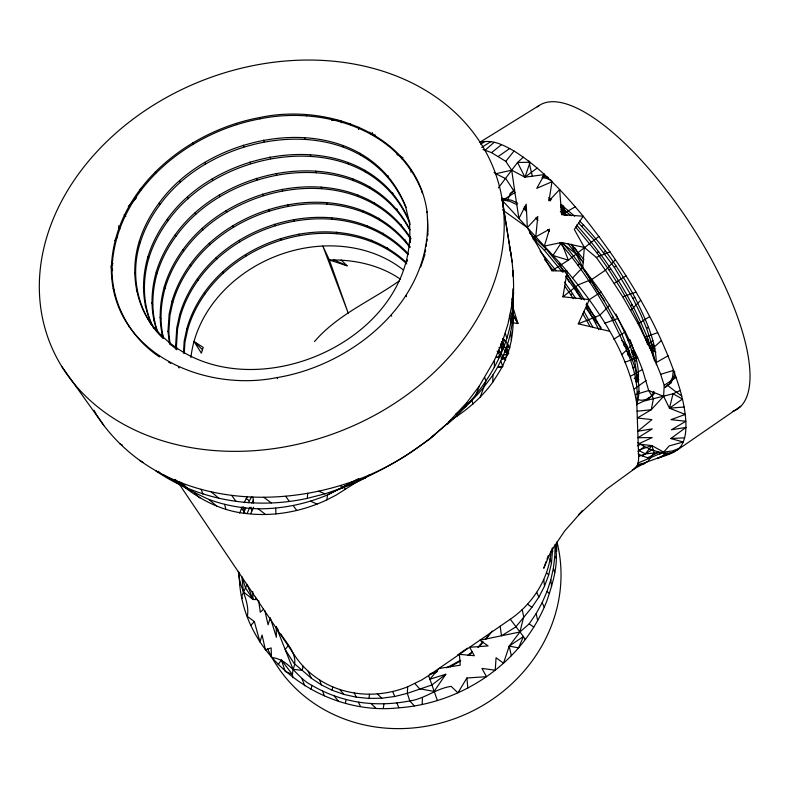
<?xml version="1.0" encoding="UTF-8"?>
<svg xmlns="http://www.w3.org/2000/svg" width="789" height="789" viewBox="0 0 789 789"><rect width="100%" height="100%" fill="white"/><g stroke="black" fill="none" stroke-linecap="round" stroke-linejoin="round"><path stroke-width="1.18" d="M62.065 366.915L103.793 425.429C175.681 518.984 320.156 513.619 410.852 452.403L428.891 439.631L446.643 424.137L447.501 424.196C477.562 397.528 502.652 363.423 510.67 323.382C514.458 300.343 514.586 276.544 510.838 253.476L501.903 197.881A238.367 188.393 -21.2 0 0 128.479 122.65A238.367 188.393 -21.2 0 0 184.961 446.475A238.367 188.393 -21.2 0 0 501.903 197.881L512.179 261.978M448.971 421.454C465.796 411.069 481.31 398.228 492.819 382.024L492.938 374.943C507.268 352.476 515.611 325.265 512.012 298.538M494.368 367.447L494.496 360.07L502.208 342.229L507.919 324.19L511.627 306.122L513.323 288.212M483.036 149.515L491.527 152.632L505.779 161.35L511.696 170.187L514.921 192.516L502.406 200.544L561.689 264.966C595.675 305.106 628.754 351.184 636.841 404.313L638.636 456.427C638.696 460.845 638.271 466.151 634.346 468.932L606.376 489.298L578.436 515L582.647 510.522M238.426 571.354C238.82 586.917 250.064 600.666 247.371 616.426L254.344 621.564L259.985 642.029L262.086 635.046L265.429 649.968L271.13 647.897L271.465 657.533C289.346 659.012 296.93 678.136 311.921 685.365C326.212 693.778 342.041 699.37 358.384 702.121C375.436 704.725 392.873 704.252 409.787 700.918C424.64 698.886 436.199 688.462 451.14 686.371L457.936 692.831L466.901 677.988L486.497 676.686L481.931 668.411L495.236 670.196L496.074 657.74L503.51 663.204L509.211 646.102L519.912 632.009L529.192 623.862L536.195 613.507L542.161 602.648L547.043 591.405L550.791 579.876L553.395 568.179L554.825 556.423L555.101 544.716C559.145 563.326 552.902 582.755 547.043 600.439C540.406 617.757 530.622 633.804 518.551 647.868C488.588 682.554 444.552 704.528 398.849 707.802C320.285 716.806 238.308 654.219 239.245 572.39M240.004 584.827L240.093 582.41M525.809 210.841L525.898 208.434L524.182 209.529M492.819 382.024C499.555 371.323 508.106 360.139 506.785 346.795M422.125 704.508L422.47 697.752M512.751 276.13L513.047 270.607M480.442 142.444C492.208 138.943 504.092 145.363 514.063 151.015C541.076 168.018 562.882 191.924 583.209 216.225L574.323 229.461L584.343 247.401L596.326 257.441L605.449 270.213L622.768 296.842L638.173 323.894L650.974 350.099L660.649 374.302L664.21 385.328L663.598 396.295L669.466 408.189L685.256 414.442C686.312 424.827 686.903 436.209 681.43 445.548C675.956 453.438 665.492 455.115 657.158 458.596L667.672 453.251L672.849 452.334M551.028 551.777C548.671 578.988 532.624 603.92 510.286 619.237L428.555 675.621L421.888 679.862L407.706 686.785L407.331 693.334L409.787 700.918L414.393 705.958M183.452 353.107L184.192 341.045L186.914 328.421A128.242 105.854 -21.7 0 1 204.371 292.551C248.081 230.782 348.452 208.316 406.394 262.51M184.261 353.196L184.922 342.347L187.634 329.743A128.045 105.765 -21.7 0 1 205.061 293.912C248.683 232.193 348.945 209.785 406.779 263.93M176.263 349.576L175.691 344.793L176.785 327.741L179.586 314.989A130.254 106.84 -21.6 0 1 197.408 278.754C243.337 213.947 351.371 192.23 408.446 253.999M176.874 349.714L176.45 346.124L177.535 329.082L180.336 316.359A130.047 106.742 -21.6 0 1 198.118 280.154C243.742 215.782 350.76 193.857 407.972 254.61M169.388 343.333L167.988 331.242L169.152 314.012L172.041 301.142A132.325 107.827 -21.5 0 1 190.228 264.532C238.268 197.181 356.569 174.497 410.142 246.908M170.168 344.694L168.767 332.613L169.931 315.403L172.801 302.552A132.118 107.728 -21.5 0 1 190.958 265.972C238.751 198.996 355.809 176.253 409.856 247.421M163.51 338.087C159.516 321.754 160.581 304.455 165.039 288.301A134.248 108.734 -21.5 0 1 183.581 251.356C233.593 181.381 359.34 159.378 410.694 239.146M636.338 382.418C638.025 358.137 626.121 335.374 615.913 314.081M163.067 337.85C158.52 321.222 159.743 303.39 164.25 286.851A134.475 108.833 -21.5 0 1 182.831 249.866C233.159 179.448 360.001 157.692 410.99 238.603M638.035 382.34C639.978 368.009 635.076 353.916 630.372 340.582M636.92 401.187C639.396 371.619 624 344.132 611.603 318.322C596.918 291.506 579.954 265.794 559.795 242.746M157.514 332.189C150.157 313.046 150.679 291.654 156.202 272.106A136.684 109.839 -21.4 0 1 175.197 234.737C227.025 161.942 363.64 140.028 409.895 229.589M157.997 332.524C150.916 313.716 151.666 292.758 157.021 273.605A136.458 109.74 -21.4 0 1 175.967 236.266C227.587 163.865 362.723 141.842 409.807 230.063M358.62 129.524L358.798 127.187M562.32 242.519C586.345 270.371 606.287 301.684 622.176 334.842C630.47 356.667 644.721 381.541 636.437 405.25M501.38 352.979L502.208 342.229M153.766 328.204C141.714 306.674 141.113 280.223 147.898 256.879A138.972 110.855 -21.3 0 1 167.317 219.115C221.492 142.799 369.291 122.403 409.747 222.429M152.938 326.577C142.631 305.55 142.247 280.687 148.746 258.427A138.736 110.746 -21.3 0 1 168.116 220.693C221.985 144.811 368.601 124.139 409.698 223.011M155.463 470.579C199.282 500.976 255.577 509.694 307.296 498.352L307.7 493.352M151.015 324.072L150.127 322.553C134.15 298.834 130.875 268.23 139.328 241.138A141.33 111.87 -21.2 0 1 159.171 202.98C214.332 126.171 364.015 104.582 405.428 205.791L405.871 207.477C364.548 106.397 215.062 127.857 159.999 204.617A141.093 111.772 -21.2 0 0 140.195 242.736C129.583 275.617 137.7 313.746 162.702 338.047M111.328 268.378C113.764 189.685 186.441 131.073 259.492 117.6C328.076 102.639 416.957 135.077 427.214 212.645L426.918 211.413C435.814 296.901 355.494 364.745 277.067 377.576C203.858 392.557 111.328 352.821 111.328 268.378L111.999 269.513C111.979 303.923 130.086 336.795 158.342 356.184M111.999 269.513C114.405 190.908 186.973 132.305 259.966 118.863C321.823 105.992 399.254 128.982 422.47 193.009L422.164 191.766M656.33 364.794C656.369 340.779 645.126 318.431 634.829 297.295C619.838 269.651 601.899 243.308 579.599 221.028M428.555 675.621L429.906 679.191L445.815 674.24L431.908 684.96L407.331 693.334L394.687 696.5L381.827 698.206L368.956 698.423L356.283 697.16L343.994 694.438L332.277 690.316L332.623 686.834C317.099 680.217 303.528 669.082 294.327 654.909L179.507 484.505M437.402 700.563L429.906 679.191L438.871 668.51L460.214 665.186L459.415 654.328L474.327 655.728L469.652 647.276L488.085 645.905L479.85 640.234L501.469 635.776L515.74 626.989L531.904 607.343L538.867 597.086L544.499 586.207L548.71 574.875L551.472 563.267L552.685 548.059M673.471 369.42L672.504 377.3L669.526 383.76L664.811 387.606L671.133 382.685L674.131 376.215L674.694 371.698M175.069 479.416C194.873 496.804 218.602 510.582 245.271 513.402C273.053 516.953 301.615 511.755 326.883 499.861L327.494 494.959L352.594 481.98M368.956 698.423L369.518 694.202C382.576 694.142 395.575 691.588 407.706 686.785M345.523 703.038L346.006 699.537M425.251 252.273L425.606 249.906M426.129 246.355L426.484 243.998M426.839 241.631L427.194 239.264M427.717 235.714L428.072 233.357M383.306 708.206L383.967 703.837M150.127 322.553C226.453 423.318 419.787 348.708 409.432 222.991L409.866 224.668L405.428 205.791M456.821 416.296L457.166 414.126M506.272 357.348C513.422 340.227 514.014 321.458 512.682 303.213M679.161 448.408L672.435 450.963L663.648 452.087L651.822 445.588L638.202 444.049L652.207 437.55L637.985 437.698L652.247 428.891L637.768 431.248L651.921 419.62L637.305 418.012L651.231 409.757L653.45 398.553L648.696 390.535L642.433 369.528L637.699 357.604L625.312 331.883L617.846 318.529L601.06 291.999L589.363 299.613L562.912 296.782L567.232 271.169L551.836 270.735L527.308 227.607L502.524 209.884M494.496 360.07L479.288 386.058L466.822 402.597L466.23 406.029L455.657 414.225M303.045 666.143L302.276 670.394L311.27 678.185L321.32 684.862L332.277 690.316M411 172.061L411.463 169.674M311.093 689.468L311.921 685.365M638.084 463.035L663.648 452.087L669.23 445.893L683.264 442.008L670.808 438.546L685.957 427.421L671.409 429.788L685.868 421.247L670.966 419.649L685.256 414.442L684.132 407.035L669.466 408.189L673.037 393.78L680.286 390.506C660.807 326.38 624.691 268.368 583.209 216.225L561.6 214.608L559.648 189.508L549.026 200.85L551.975 181.736L536.757 188.334L544.469 174.576L524.922 177.17L511.696 170.187L495.739 173.748L494.022 172.337M270.262 617.639L268.082 624.809L264.897 610.844M239.708 513.175L242.184 506.765M202.457 349.724L203.227 347.436L194.015 341.459L201.402 353.186A124.366 103.901 -21.9 0 1 202.457 349.724L194.015 341.459M480.264 397.025L485.837 381.491L484.831 377.527M420.724 266.958L424.896 254.63L424.6 253.437M523.314 157.139L517.535 162.465L524.922 177.17L530.109 162.258L517.535 162.465L498.382 187.91M243.515 513.244L245.764 507.978M546.175 561.403L543.759 568.277L551.156 550.998L564.687 530.948L582.706 510.513M546.984 559.105L548.197 555.673M475.866 394.973L479.288 386.058M507.682 199.962L510.227 193.68L514.536 189.774M250.774 513.531L253.585 507.219M247.164 584.373L241.947 595.547L242.154 598.259M247.065 513.59L249.817 507.258M638.281 399.688L641.457 400.319L647.513 399.234L652.01 395.536L653.844 391.324M647.513 399.234L653.617 394.451L654.545 392.34M543.177 176.006L544.173 173.827M609.433 331.232L578.288 323.796L589.363 299.613M248.259 502.78L251.721 496.764M244.117 502.583L247.421 496.459M251.839 503.116L253.496 500.068M572.814 277.787L582.765 267.303L584.343 247.401L561.452 242.489L552.961 255.488L568.366 260.183L598.94 236.384M485.521 639.524L492.198 631.121M485.373 639.06L490.748 632.63M445.815 674.24L434.118 691.43L419.561 688.767L414.925 683.59M278.073 664.713L281.377 659.979L292.394 674.467L292.887 677.702M113.005 263.585L110.983 266.396L112.61 270.676M492.938 374.943C483.47 387.991 473.114 401.128 460.017 410.635L471.842 400.279L473.015 403.929M288.232 645.481L285.194 649.564L293.064 669.319L292.394 674.467L285.224 671.439L281.377 659.979M114.799 240.556L117.63 236.838M632.374 469.81L647.907 461.397L654.189 452.738L651.822 445.588L645.392 453.872L638.636 456.427M505.779 161.35L514.063 151.015M466.822 402.597L446.643 424.137L428.891 439.631M478.065 647.079L482.937 641.733M478.223 647.542L483.085 642.197M250.951 625.213L254.344 621.564M128.341 206.314L136.477 197.871M615.459 259.68L605.449 270.213L592.016 279.316L578.386 284.77L562.912 296.782M314.525 341.548C337.376 314.722 370.909 300.925 399.165 280.973M609.719 305.156L599.818 315.265L578.288 323.796M630.756 310.393L640.678 300.313M621.653 354.725L631.959 344.98M650.974 350.099L661.399 340.503M514.428 190.317L510.227 193.68M263.546 609.246L260.281 612.205L258.684 600.616M485.274 150.068L494.2 142.276M467.64 655.511L472.374 651.675M468.745 655.195L472.532 652.138M457.679 654.939L467.473 648.154M163.964 475.126C178.561 483.894 193.344 492.415 208.927 499.457C224.717 505.285 241.375 508.284 258.171 508.787C281.949 508.984 305.57 504.102 327.494 494.959C340.976 486.961 357.368 484.13 369.814 474.593M491.527 152.632L501.548 144.643M435.39 434.147C407.44 456.959 375.347 474.653 341.785 487.681L340.444 485.472M637.985 451.525L644.514 446.525L647.305 447.915M524.922 177.17L537.171 168.077M634.386 388.869L646.112 380.554M675.157 451.367C662.592 456.446 650.008 460.815 637.206 465.549M669.466 408.189L682.475 399.047L680.286 390.506M480.767 144.279L484.781 141.468M498.382 156.4L509.704 148.519M677.258 450.055L740.703 406.325M652.01 395.536L653.617 394.451M669.526 383.76L671.133 382.685M511.302 655.748L509.211 646.102L523.462 636.526L525.237 639.593M637.571 392.439L639.228 391.324M636.812 375.702L638.607 374.509M635.826 380.949L637.522 379.815L634.277 378.444M664.21 385.328L676.212 377.31M632.748 354.034L634.583 352.811M654.219 358.167L651.053 341.874L652.878 340.661M632.906 367.901L634.612 366.767M628.143 340.7L629.997 339.467M651.053 341.874L646.605 328.471L648.45 327.257M627.61 352.663L629.326 351.529M647.739 344.655L646.27 340.286L647.976 339.152C631.289 297.256 606.751 258.496 576.572 225.023M630.894 354.872L629.08 353.492L627.433 354.577L636.526 361.49M326.883 499.861L336.37 494.959L359.577 480.166M611.603 318.322L613.349 317.178M646.27 340.286L639.268 323.549L630.539 305.885L632.275 304.741M595.951 318.194L590.872 311.655L589.265 312.71L601.09 327.652M598.802 329.703L595.478 323.125L597.362 321.892L586.414 303.065M646.605 328.471L640.52 313.884L632.965 298.518L634.829 297.295M564.707 286.082L570.782 294.741L572.548 293.597L575.723 298.587M589.945 282.284L591.701 281.14M575.625 227.025L596.849 252.707L609 269.887L610.745 268.763M578.495 290.589L567.952 275.578L566.058 276.801L576.601 291.812L578.495 290.589L584.432 299.938M578.564 223.031L592.835 238.584L614.306 267.303L616.179 266.08M497.139 351.075L498.461 353.147L500.118 352.062L505.67 360.109M614.296 283.389L625.983 275.785M603.763 252.401L605.636 251.188M577.795 265.025L579.55 263.891M596.849 252.707L598.595 251.573M533.867 239.59L544.371 250.31L546.254 249.097L567.952 275.578M581.848 226.256L583.712 225.062M659.762 454.168L661.793 452.866L667.672 453.251M574.648 216.186L562.873 206.195L561.028 207.369L571.147 215.762M613.832 339.191L625.312 331.883M638.173 323.894L649.603 316.616M517.673 203.187L511.676 200.317L504.181 198.789L502.524 199.844L509.99 201.382L516.982 204.745M481.704 147.405L490.847 141.645M479.475 142.533L538.976 105.618M638.114 453.922L642.108 455.855L651.822 449.947L661.793 452.866M498.875 355.652L500.926 354.419M505.039 351.943L508.116 350.089M551.836 270.735L568.366 260.183L561.452 242.489L544.331 246.099L549.538 229.224L535.78 236.808L537.782 216.442L527.308 227.607L526.224 204.193L518.925 218.504L514.921 192.516L505.848 178.699L495.739 173.748M460.549 660.285L446.535 667.859M450.134 666.932L460.727 660.738M353.265 481.694L342.653 487.78L325.048 493.825L307.296 498.352M355.395 480.471L358.581 478.647M561.6 214.608L575.309 206.807M630.559 376.274L642.433 369.528M656.231 362.526L668.096 355.79M635.066 467.512L641.062 464.366L644.909 463.567M642.108 455.855L647.641 457.788L658.608 452.205M636.841 404.313L644.051 401.059L673.037 393.78L682.475 399.047L684.132 407.035M637.413 445.815L640.698 444.385L644.514 446.525M596.326 257.441L610.035 251.77M430.39 673.707L437.402 671.508M429.394 674.427L436.445 672.406M625.016 362.2L637.699 357.604M604.749 323.243L617.846 318.529M622.768 296.842L635.944 292.117M644.938 337.179L657.691 332.652M651.822 445.588L638.419 450.292L645.392 453.872L663.648 452.087L664.23 455.154M635.648 394.51L648.696 390.535L663.598 396.295L651.231 409.757L637.078 411.217M660.649 374.302L673.767 370.347M500.976 355.888L496.518 357.19L498.816 357.772M503.204 355.247L508.767 353.62M365.376 478.144L355.277 480.452L341.785 487.681L344.182 487.296L345.464 489.427M501.843 199.272L504.181 198.789M503.155 366.214L498.48 367.112L502.021 367.289M647.079 398.524L649.1 398.159M498.895 347.732L503.727 347.466M506.153 347.338L509.773 347.14L506.676 342.909M670.808 438.546L684.645 437.806M252.756 591.602L252.993 599.502L245.606 588.032L241.868 576.69L243.476 591.947L252.993 599.502L257.421 599.462M369.518 694.202C356.894 694.152 344.28 691.706 332.623 686.834M331.538 120.204L340.818 120.618L341.39 122.768M501.942 357.871L505.621 358.098M637.601 463.962L641.062 464.366M673.303 377.093L675.532 377.428M542.447 176.43L548.108 177.298M541.935 177.643L546.452 178.353L551.669 180.582M511.548 302.562L517.909 323.559L513.294 322.829L512.732 317.622M370.889 134.15L375.525 135.195M647.641 457.788L650.669 458.34M509.211 646.102L518.551 647.868L523.462 636.526L510.286 619.237M524.182 207.112L526.253 207.625M523.403 208.513L525.464 209.036M501.114 358.364L505.719 359.537M341.114 259.926L347.081 265.785L329.378 259.995L322.829 246.04L348.255 313.203L329.378 259.995C354.182 259.433 379.736 264.926 400.368 279.178M318.687 491.182L325.048 493.825M120.036 444.039L122.246 444.966M648.233 448.379L651.822 449.947M333.648 259.739L347.081 265.785M548.473 197.783L551.55 199.173M548.7 199.864L550.742 200.791M310.619 501.163L317.07 504.102M396.877 154.565L403.011 157.731M168.639 362.19L170.72 363.354M655.925 352.15L653.036 350.503L654.683 349.399L651.921 347.367M139.545 460.401L142.967 462.413M637.749 442.58L640.698 444.385M635.066 377.458L638.912 379.834M635.47 379.657L637.394 380.85M561.018 204.972L562.873 206.195M524.429 207.201L526.302 208.483M523.659 208.927L526.47 210.86M529.192 623.862L533.818 627.087M527.525 604.187L531.904 607.343M647.305 343.974L650.077 346.006M649.357 347.781L652.118 349.823M246.217 498.451L249.255 500.709M263.792 497.326L271.367 502.948M632.719 356.253L636.358 359.015M258.171 508.787L265.617 514.517M561.452 242.489L576.157 254.038L582.765 267.303L601.06 291.999M124.051 214.795L125.885 216.285M170.01 344.014L176.401 349.231M211.097 491.764L219.174 498.52M535.406 218.03L538.019 220.279M208.927 499.457L216.768 506.173M547.043 591.405L549.499 593.535M529.468 232.903L546.254 249.097M645.136 337.87L648.775 341.065M650.59 342.653L654.229 345.848M645.796 340.237L649.426 343.432M651.25 345.02L654.88 348.215M631.141 349.961L635.638 353.995M629.652 350.947L623.645 344.99M631.456 352.565L635.944 356.598M626.486 351.154L629.08 353.492M181.953 483.036L187.595 488.322M194.449 492.819L199.854 497.908M377.27 693.906L381.827 698.206M158.254 471.27L160.009 472.946M371.077 703.561L375.594 707.881M179.478 481.744L185.119 487.158M561.176 209.45L567.301 215.466M560.328 211.403L563.819 214.845M546.481 572.676L548.71 574.875M547.566 229.491L549.292 231.226M621.752 340.542L627.649 346.608M339.595 689.458L343.994 694.438M571.266 244.146L583.939 259.65M567.833 243.574L583.505 262.717M544.371 250.31L562.439 272.146M540.14 251.168L555.989 270.588M544.597 259.502L553.493 270.785M334.063 695.849L338.303 700.967M503.126 338.422L506.055 342.061M554.825 556.423L556.413 558.415M231.68 495.374L236.098 501.488M241.04 507.534L245.271 513.402M285.687 496.281L289.346 501.4M293.252 505.581L296.753 510.493M604.699 301.171L596.366 289.336L584.383 269.799M586.02 304.732L590.872 311.655M586.483 308.755L588.564 311.724M564.451 282.048L572.548 293.597M503.066 338.481L505.779 342.357M507.13 344.29L509.832 348.166M508.56 352.88L501.331 341.874M504.349 349.921L507.741 354.833M498.461 353.147L502.623 359.182M96.948 415.408L103.793 425.429M502.031 341.548L504.684 345.602M270.627 618.793L276.397 637.275L276.199 626.841L278.201 629.938M280.864 634.06C287.689 644.879 299.228 655.58 293.064 669.319L302.276 670.394L294.129 663.5L285.194 649.564L276.199 626.841M500.473 343.856L503.698 348.916M498.796 349.991L500.118 352.062M581.848 298.794L566.857 274.03M576.601 291.812L581.227 299.1M570.782 294.741L573.327 298.735M614.306 267.303L632.965 298.518M609 269.887L620.351 287.807L630.539 305.885M505.986 347.653L508.57 351.756M128.597 325.906L129.268 327.011M113.221 288.557L113.902 289.681M158.628 355.878L159.27 356.953M178.422 366.934L179.044 368.009M136.398 290.086L137.296 291.634M145.206 305.333L146.073 306.832M153.727 320.078L154.555 321.527M161.962 334.349L162.781 335.749M586.503 307.414L595.478 323.125M565.821 276.12L569.392 282.363M583.978 311.586L593.101 327.553M582.824 313.795L590.133 326.577M134.564 272.481L135.452 274.039M143.332 287.896L144.2 289.415M151.823 302.818L152.652 304.278M160.029 317.257L160.838 318.677M167.988 331.242L168.767 332.613M175.691 344.793L176.45 346.124M93.98 410.191L96.357 414.363M118.853 227.518L119.504 228.682M139.328 241.138L140.195 242.736M147.898 256.879L148.746 258.427M156.202 272.106L157.021 273.605M164.25 286.851L165.039 288.301M172.041 301.142L172.801 302.552M179.586 314.989L180.336 316.359M186.914 328.421L187.634 329.743M517.909 323.559L513.057 314.288L512.022 305.895M140.156 189.094L140.777 190.297M559.302 263.674L563.514 271.958M597.362 321.892L601.238 329.565M159.171 202.98L159.999 204.617M167.317 219.115L168.116 220.693M175.197 234.737L175.967 236.266M182.831 249.866L183.581 251.356M190.228 264.532L190.958 265.972M197.408 278.754L198.118 280.154M204.371 292.551L205.061 293.912M575.112 247.993L581.345 260.439M575.566 253.19L571.591 244.649M155.255 171.844L155.847 173.057M354.251 693.008L356.283 697.16M358.384 702.121L360.356 706.155M179.705 180.78L180.494 182.437M187.466 197.151L188.226 198.759M194.972 213.01L195.711 214.569M202.25 228.376L202.97 229.885M209.312 243.268L210.002 244.738M216.147 257.717L216.827 259.137M222.794 271.741L223.445 273.122M372.152 132.444L373.148 134.564M277.067 377.576L277.57 378.651M542.161 602.648L544.252 607.264M536.717 592.352L538.867 597.086M308.124 671.192L311.27 678.185M192.477 142.967L193.029 144.2M204.815 162.376L205.554 164.063M212.133 178.965L212.852 180.592M219.224 195.031L219.914 196.609M226.088 210.604L226.768 212.133M232.755 225.703L233.406 227.193M239.215 240.349L239.846 241.789M245.487 254.571L246.099 255.971M118.567 225.812L119.869 228.997M301.931 678.688L304.791 685.828M243.19 145.156L243.87 146.862M249.876 161.982L250.537 163.639M256.356 178.275L256.997 179.882M262.638 194.074L263.26 195.623M268.733 209.391L269.335 210.89M274.641 224.244L275.223 225.703M280.381 238.663L280.943 240.083M392.695 691.519L394.687 696.5M396.906 702.96L398.849 707.802M236.266 123.4L236.759 124.652M247.578 585.458L252.993 599.502M201.126 489.279L202.96 494.111M534.183 236.542L536.658 243.091M531.441 234.234L533.502 239.688M263.556 140.087L264.207 141.803M269.927 157.001L270.558 158.668M276.101 173.383L276.702 174.99M282.077 189.261L282.669 190.82M287.877 204.657L288.449 206.176M293.508 219.589L294.06 221.058M298.972 234.086L299.504 235.517M259.492 117.6L259.966 118.863M500.818 361.106L502.544 365.79M462.462 651.428L462.679 652.02M565.023 215.496L561.748 204.41M322.671 691.105L324.328 695.849M319.614 679.99L321.32 684.862M304.524 137.592L305.106 139.318M310.264 154.614L310.827 156.291M315.827 171.105L316.379 172.732M321.222 187.092L321.754 188.66M326.449 202.586L326.962 204.104M331.518 217.616L332.021 219.086M336.439 232.193L336.933 233.633M647.976 339.152L654.643 361.194M306.211 114.632L306.625 115.904M391.295 315.107L391.64 316.251M553.395 568.179L554.716 572.518M550.111 558.799L551.472 563.267M342.87 145.472L343.393 147.208M348.048 162.524L348.551 164.201M353.058 179.034L353.551 180.651M357.91 195.021L358.393 196.599M362.624 210.525L363.088 212.054M367.191 225.555L367.635 227.035M371.619 240.142L372.053 241.572M505.315 333.224L506.824 338.244M359.971 153.214L360.474 154.94M364.903 170.237L365.386 171.913M369.676 186.717L370.149 188.334M374.302 202.674L374.755 204.243M378.779 218.139L379.223 219.667M383.119 233.14L383.553 234.609M387.34 247.687L387.754 249.117M350.03 123.409L350.405 124.682M406.197 295.5L406.522 296.664M224.54 504.398L225.92 509.299M369.637 132.118L369.992 133.39M407.144 259.64L407.588 261.277M562.695 214.046L560.762 204.637M563.524 205.89L565.023 211.452M388.01 175.641L388.474 177.347M392.547 192.516L392.991 194.173M396.936 208.858L397.37 210.466M401.187 224.678L401.611 226.226M405.309 239.994L405.714 241.503M401.088 156.528L401.67 158.717M401.917 157.465L402.232 158.727M509.29 246.326L510.838 253.476M522.2 609.611L523.718 616.82L519.912 632.009L501.469 635.776L500.177 626.219M552.044 548.158L552.744 551.55M536.195 613.507L537.634 620.598M243.466 506.794L244.265 511.094M502.79 339.931L503.392 343.55M251.04 507.228L251.642 511.4M550.791 579.876L551.59 586.572M543.789 579.422L544.499 586.207M252.953 497.149L253.555 502.978M466.901 677.988L467.798 688.038M510.029 315.146L510.67 323.382M510.769 332.218L511.39 340.138M513.205 289.04L513.531 293.843M556.57 542.073L556.728 551.383M275.677 508.136L275.982 513.935M427.47 218.731L428.023 232.134M410.27 236.72L410.477 242.746M512.732 297.137L512.899 308.529M510.67 312.651A110.085 25.366 56.9 0 1 517.742 322.691M190.918 357.525A126.299 104.888 -21.8 0 1 273.507 257.175A126.299 104.888 -21.8 0 1 403.366 269.996M557.133 542.674A154.861 142.188 -24.7 0 1 455.184 718.493A154.861 142.188 -24.7 0 1 267.501 648.617M255.715 599.61A154.861 142.188 -24.7 0 1 255.636 597.263M681.716 395.94A181.283 61.789 56.9 0 1 667.395 385.121M635.037 354.054A181.283 61.789 56.9 0 1 631.91 350.602M532.427 176.292A181.283 61.789 56.9 0 1 528.955 160.986M537.25 106.929A181.283 61.789 56.9 0 1 692.16 226.778A181.283 61.789 56.9 0 1 732.419 411.503"/></g></svg>
